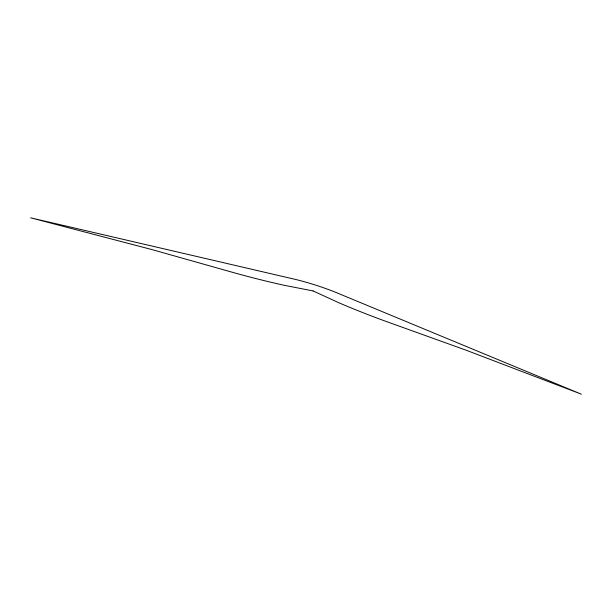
<?xml version="1.0" encoding="UTF-8"?>
<svg xmlns="http://www.w3.org/2000/svg" width="612" height="612" viewBox="0 0 612 612"><rect width="100%" height="100%" fill="white"/><g stroke="black" fill="none" stroke-linecap="round" stroke-linejoin="round"><path stroke-width="0.92" d="M313.107 290.952L283.999 285.246A179.752 25.635 17.6 0 1 235.069 273.036L152.082 249.62L30.6 217.811L289.438 278.032A47.116 6.724 17.6 0 1 341.144 294.594L581.4 394.189L465.732 350.064L385.33 321.155A179.752 25.635 17.6 0 1 339.239 302.94L313.107 290.952"/></g></svg>
